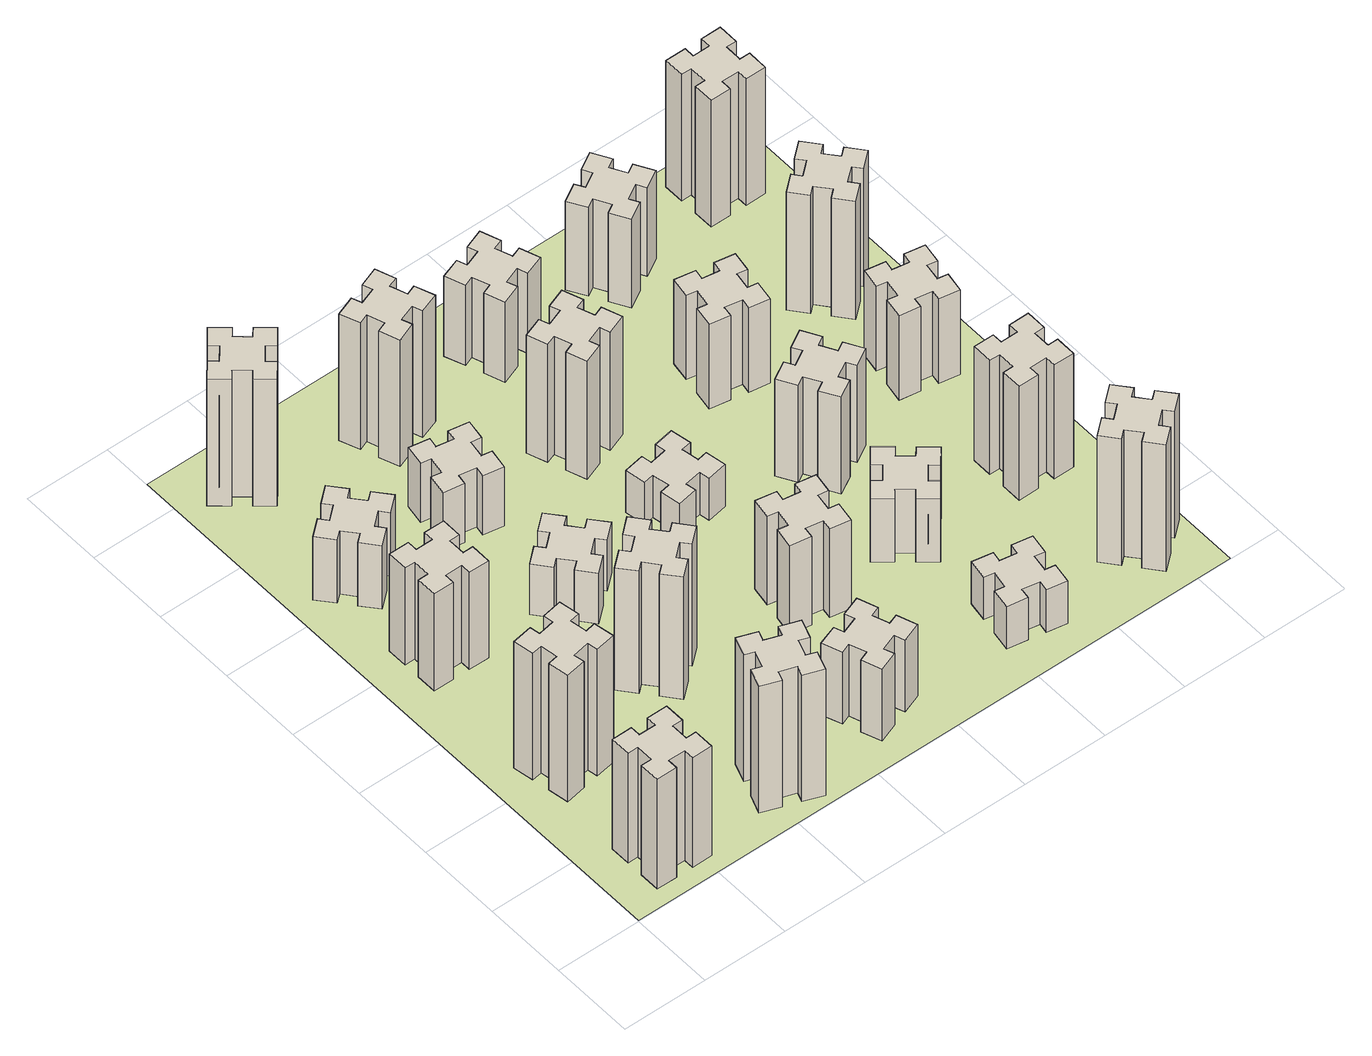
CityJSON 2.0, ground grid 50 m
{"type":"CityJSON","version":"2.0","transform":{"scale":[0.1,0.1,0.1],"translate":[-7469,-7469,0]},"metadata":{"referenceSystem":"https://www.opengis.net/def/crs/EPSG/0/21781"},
"CityObjects":{
"building1":{"type":"Building","attributes":{"class":"1000","function":"1000","usage":"1000","yearOfConstruction":2016,"roofType":"1000","measuredHeight":78,"storeysAboveGround":30,"storeysBelowGround":0},"geometry":[{"type":"Solid","lod":"1","boundaries":[[[[0,1,2,3,4,5,6,7,8,9,10,11,12,13,14,15,16,17,18,19]],[[17,16,20,21]],[[16,15,22,20]],[[15,14,23,22]],[[14,13,24,23]],[[13,12,25,24]],[[12,11,26,25]],[[11,10,27,26]],[[10,9,28,27]],[[9,8,29,28]],[[8,7,30,29]],[[7,6,31,30]],[[6,5,32,31]],[[5,4,33,32]],[[4,3,34,33]],[[3,2,35,34]],[[2,1,36,35]],[[1,0,37,36]],[[0,19,38,37]],[[19,18,39,38]],[[18,17,21,39]],[[24,25,26,27,28,29,30,31,32,33,34,35,36,37,38,39,21,20,22,23]]]]}]},
"building2":{"type":"Building","attributes":{"class":"1000","function":"1000","usage":"1000","yearOfConstruction":2016,"roofType":"1000","measuredHeight":90,"storeysAboveGround":30,"storeysBelowGround":0},"geometry":[{"type":"Solid","lod":"1","boundaries":[[[[40,41,42,43,44,45,46,47,48,49,50,51,52,53,54,55,56,57,58,59]],[[57,56,60,61]],[[56,55,62,60]],[[55,54,63,62]],[[54,53,64,63]],[[53,52,65,64]],[[52,51,66,65]],[[51,50,67,66]],[[50,49,68,67]],[[49,48,69,68]],[[48,47,70,69]],[[47,46,71,70]],[[46,45,72,71]],[[45,44,73,72]],[[44,43,74,73]],[[43,42,75,74]],[[42,41,76,75]],[[41,40,77,76]],[[40,59,78,77]],[[59,58,79,78]],[[58,57,61,79]],[[64,65,66,67,68,69,70,71,72,73,74,75,76,77,78,79,61,60,62,63]]]]}]},
"building3":{"type":"Building","attributes":{"class":"1000","function":"1000","usage":"1000","yearOfConstruction":2016,"roofType":"1000","measuredHeight":69,"storeysAboveGround":30,"storeysBelowGround":0},"geometry":[{"type":"Solid","lod":"1","boundaries":[[[[80,81,82,83,84,85,86,87,88,89,90,91,92,93,94,95,96,97,98,99]],[[97,96,100,101]],[[96,95,102,100]],[[95,94,103,102]],[[94,93,104,103]],[[93,92,105,104]],[[92,91,106,105]],[[91,90,107,106]],[[90,89,108,107]],[[89,88,109,108]],[[88,87,110,109]],[[87,86,111,110]],[[86,85,112,111]],[[85,84,113,112]],[[84,83,114,113]],[[83,82,115,114]],[[82,81,116,115]],[[81,80,117,116]],[[80,99,118,117]],[[99,98,119,118]],[[98,97,101,119]],[[104,105,106,107,108,109,110,111,112,113,114,115,116,117,118,119,101,100,102,103]]]]}]},
"building4":{"type":"Building","attributes":{"class":"1000","function":"1000","usage":"1000","yearOfConstruction":2016,"roofType":"1000","measuredHeight":45,"storeysAboveGround":30,"storeysBelowGround":0},"geometry":[{"type":"Solid","lod":"1","boundaries":[[[[120,121,122,123,124,125,126,127,128,129,130,131,132,133,134,135,136,137,138,139]],[[137,136,140,141]],[[136,135,142,140]],[[135,134,143,142]],[[134,133,144,143]],[[133,132,145,144]],[[132,131,146,145]],[[131,130,147,146]],[[130,129,148,147]],[[129,128,149,148]],[[128,127,150,149]],[[127,126,151,150]],[[126,125,152,151]],[[125,124,153,152]],[[124,123,154,153]],[[123,122,155,154]],[[122,121,156,155]],[[121,120,157,156]],[[120,139,158,157]],[[139,138,159,158]],[[138,137,141,159]],[[144,145,146,147,148,149,150,151,152,153,154,155,156,157,158,159,141,140,142,143]]]]}]},
"building5":{"type":"Building","attributes":{"class":"1000","function":"1000","usage":"1000","yearOfConstruction":2016,"roofType":"1000","measuredHeight":90,"storeysAboveGround":30,"storeysBelowGround":0},"geometry":[{"type":"Solid","lod":"1","boundaries":[[[[160,161,162,163,164,165,166,167,168,169,170,171,172,173,174,175,176,177,178,179]],[[177,176,180,181]],[[176,175,182,180]],[[175,174,183,182]],[[174,173,184,183]],[[173,172,185,184]],[[172,171,186,185]],[[171,170,187,186]],[[170,169,188,187]],[[169,168,189,188]],[[168,167,190,189]],[[167,166,191,190]],[[166,165,192,191]],[[165,164,193,192]],[[164,163,194,193]],[[163,162,195,194]],[[162,161,196,195]],[[161,160,197,196]],[[160,179,198,197]],[[179,178,199,198]],[[178,177,181,199]],[[184,185,186,187,188,189,190,191,192,193,194,195,196,197,198,199,181,180,182,183]]]]}]},
"building6":{"type":"Building","attributes":{"class":"1000","function":"1000","usage":"1000","yearOfConstruction":2016,"roofType":"1000","measuredHeight":90,"storeysAboveGround":30,"storeysBelowGround":0},"geometry":[{"type":"Solid","lod":"1","boundaries":[[[[200,201,202,203,204,205,206,207,208,209,210,211,212,213,214,215,216,217,218,219]],[[217,216,220,221]],[[216,215,222,220]],[[215,214,223,222]],[[214,213,224,223]],[[213,212,225,224]],[[212,211,226,225]],[[211,210,227,226]],[[210,209,228,227]],[[209,208,229,228]],[[208,207,230,229]],[[207,206,231,230]],[[206,205,232,231]],[[205,204,233,232]],[[204,203,234,233]],[[203,202,235,234]],[[202,201,236,235]],[[201,200,237,236]],[[200,219,238,237]],[[219,218,239,238]],[[218,217,221,239]],[[224,225,226,227,228,229,230,231,232,233,234,235,236,237,238,239,221,220,222,223]]]]}]},
"building7":{"type":"Building","attributes":{"class":"1000","function":"1000","usage":"1000","yearOfConstruction":2016,"roofType":"1000","measuredHeight":87,"storeysAboveGround":30,"storeysBelowGround":0},"geometry":[{"type":"Solid","lod":"1","boundaries":[[[[240,241,242,243,244,245,246,247,248,249,250,251,252,253,254,255,256,257,258,259]],[[257,256,260,261]],[[256,255,262,260]],[[255,254,263,262]],[[254,253,264,263]],[[253,252,265,264]],[[252,251,266,265]],[[251,250,267,266]],[[250,249,268,267]],[[249,248,269,268]],[[248,247,270,269]],[[247,246,271,270]],[[246,245,272,271]],[[245,244,273,272]],[[244,243,274,273]],[[243,242,275,274]],[[242,241,276,275]],[[241,240,277,276]],[[240,259,278,277]],[[259,258,279,278]],[[258,257,261,279]],[[264,265,266,267,268,269,270,271,272,273,274,275,276,277,278,279,261,260,262,263]]]]}]},
"building8":{"type":"Building","attributes":{"class":"1000","function":"1000","usage":"1000","yearOfConstruction":2016,"roofType":"1000","measuredHeight":36,"storeysAboveGround":30,"storeysBelowGround":0},"geometry":[{"type":"Solid","lod":"1","boundaries":[[[[280,281,282,283,284,285,286,287,288,289,290,291,292,293,294,295,296,297,298,299]],[[297,296,300,301]],[[296,295,302,300]],[[295,294,303,302]],[[294,293,304,303]],[[293,292,305,304]],[[292,291,306,305]],[[291,290,307,306]],[[290,289,308,307]],[[289,288,309,308]],[[288,287,310,309]],[[287,286,311,310]],[[286,285,312,311]],[[285,284,313,312]],[[284,283,314,313]],[[283,282,315,314]],[[282,281,316,315]],[[281,280,317,316]],[[280,299,318,317]],[[299,298,319,318]],[[298,297,301,319]],[[304,305,306,307,308,309,310,311,312,313,314,315,316,317,318,319,301,300,302,303]]]]}]},
"building9":{"type":"Building","attributes":{"class":"1000","function":"1000","usage":"1000","yearOfConstruction":2016,"roofType":"1000","measuredHeight":42,"storeysAboveGround":30,"storeysBelowGround":0},"geometry":[{"type":"Solid","lod":"1","boundaries":[[[[320,321,322,323,324,325,326,327,328,329,330,331,332,333,334,335,336,337,338,339]],[[337,336,340,341]],[[336,335,342,340]],[[335,334,343,342]],[[334,333,344,343]],[[333,332,345,344]],[[332,331,346,345]],[[331,330,347,346]],[[330,329,348,347]],[[329,328,349,348]],[[328,327,350,349]],[[327,326,351,350]],[[326,325,352,351]],[[325,324,353,352]],[[324,323,354,353]],[[323,322,355,354]],[[322,321,356,355]],[[321,320,357,356]],[[320,339,358,357]],[[339,338,359,358]],[[338,337,341,359]],[[344,345,346,347,348,349,350,351,352,353,354,355,356,357,358,359,341,340,342,343]]]]}]},
"building10":{"type":"Building","attributes":{"class":"1000","function":"1000","usage":"1000","yearOfConstruction":2016,"roofType":"1000","measuredHeight":51,"storeysAboveGround":30,"storeysBelowGround":0},"geometry":[{"type":"Solid","lod":"1","boundaries":[[[[360,361,362,363,364,365,366,367,368,369,370,371,372,373,374,375,376,377,378,379]],[[377,376,380,381]],[[376,375,382,380]],[[375,374,383,382]],[[374,373,384,383]],[[373,372,385,384]],[[372,371,386,385]],[[371,370,387,386]],[[370,369,388,387]],[[369,368,389,388]],[[368,367,390,389]],[[367,366,391,390]],[[366,365,392,391]],[[365,364,393,392]],[[364,363,394,393]],[[363,362,395,394]],[[362,361,396,395]],[[361,360,397,396]],[[360,379,398,397]],[[379,378,399,398]],[[378,377,381,399]],[[384,385,386,387,388,389,390,391,392,393,394,395,396,397,398,399,381,380,382,383]]]]}]},
"building11":{"type":"Building","attributes":{"class":"1000","function":"1000","usage":"1000","yearOfConstruction":2016,"roofType":"1000","measuredHeight":90,"storeysAboveGround":30,"storeysBelowGround":0},"geometry":[{"type":"Solid","lod":"1","boundaries":[[[[400,401,402,403,404,405,406,407,408,409,410,411,412,413,414,415,416,417,418,419]],[[417,416,420,421]],[[416,415,422,420]],[[415,414,423,422]],[[414,413,424,423]],[[413,412,425,424]],[[412,411,426,425]],[[411,410,427,426]],[[410,409,428,427]],[[409,408,429,428]],[[408,407,430,429]],[[407,406,431,430]],[[406,405,432,431]],[[405,404,433,432]],[[404,403,434,433]],[[403,402,435,434]],[[402,401,436,435]],[[401,400,437,436]],[[400,419,438,437]],[[419,418,439,438]],[[418,417,421,439]],[[424,425,426,427,428,429,430,431,432,433,434,435,436,437,438,439,421,420,422,423]]]]}]},
"building12":{"type":"Building","attributes":{"class":"1000","function":"1000","usage":"1000","yearOfConstruction":2016,"roofType":"1000","measuredHeight":63,"storeysAboveGround":30,"storeysBelowGround":0},"geometry":[{"type":"Solid","lod":"1","boundaries":[[[[440,441,442,443,444,445,446,447,448,449,450,451,452,453,454,455,456,457,458,459]],[[457,456,460,461]],[[456,455,462,460]],[[455,454,463,462]],[[454,453,464,463]],[[453,452,465,464]],[[452,451,466,465]],[[451,450,467,466]],[[450,449,468,467]],[[449,448,469,468]],[[448,447,470,469]],[[447,446,471,470]],[[446,445,472,471]],[[445,444,473,472]],[[444,443,474,473]],[[443,442,475,474]],[[442,441,476,475]],[[441,440,477,476]],[[440,459,478,477]],[[459,458,479,478]],[[458,457,461,479]],[[464,465,466,467,468,469,470,471,472,473,474,475,476,477,478,479,461,460,462,463]]]]}]},
"building13":{"type":"Building","attributes":{"class":"1000","function":"1000","usage":"1000","yearOfConstruction":2016,"roofType":"1000","measuredHeight":30,"storeysAboveGround":30,"storeysBelowGround":0},"geometry":[{"type":"Solid","lod":"1","boundaries":[[[[480,481,482,483,484,485,486,487,488,489,490,491,492,493,494,495,496,497,498,499]],[[497,496,500,501]],[[496,495,502,500]],[[495,494,503,502]],[[494,493,504,503]],[[493,492,505,504]],[[492,491,506,505]],[[491,490,507,506]],[[490,489,508,507]],[[489,488,509,508]],[[488,487,510,509]],[[487,486,511,510]],[[486,485,512,511]],[[485,484,513,512]],[[484,483,514,513]],[[483,482,515,514]],[[482,481,516,515]],[[481,480,517,516]],[[480,499,518,517]],[[499,498,519,518]],[[498,497,501,519]],[[504,505,506,507,508,509,510,511,512,513,514,515,516,517,518,519,501,500,502,503]]]]}]},
"building14":{"type":"Building","attributes":{"class":"1000","function":"1000","usage":"1000","yearOfConstruction":2016,"roofType":"1000","measuredHeight":84,"storeysAboveGround":30,"storeysBelowGround":0},"geometry":[{"type":"Solid","lod":"1","boundaries":[[[[520,521,522,523,524,525,526,527,528,529,530,531,532,533,534,535,536,537,538,539]],[[537,536,540,541]],[[536,535,542,540]],[[535,534,543,542]],[[534,533,544,543]],[[533,532,545,544]],[[532,531,546,545]],[[531,530,547,546]],[[530,529,548,547]],[[529,528,549,548]],[[528,527,550,549]],[[527,526,551,550]],[[526,525,552,551]],[[525,524,553,552]],[[524,523,554,553]],[[523,522,555,554]],[[522,521,556,555]],[[521,520,557,556]],[[520,539,558,557]],[[539,538,559,558]],[[538,537,541,559]],[[544,545,546,547,548,549,550,551,552,553,554,555,556,557,558,559,541,540,542,543]]]]}]},
"building15":{"type":"Building","attributes":{"class":"1000","function":"1000","usage":"1000","yearOfConstruction":2016,"roofType":"1000","measuredHeight":30,"storeysAboveGround":30,"storeysBelowGround":0},"geometry":[{"type":"Solid","lod":"1","boundaries":[[[[560,561,562,563,564,565,566,567,568,569,570,571,572,573,574,575,576,577,578,579]],[[577,576,580,581]],[[576,575,582,580]],[[575,574,583,582]],[[574,573,584,583]],[[573,572,585,584]],[[572,571,586,585]],[[571,570,587,586]],[[570,569,588,587]],[[569,568,589,588]],[[568,567,590,589]],[[567,566,591,590]],[[566,565,592,591]],[[565,564,593,592]],[[564,563,594,593]],[[563,562,595,594]],[[562,561,596,595]],[[561,560,597,596]],[[560,579,598,597]],[[579,578,599,598]],[[578,577,581,599]],[[584,585,586,587,588,589,590,591,592,593,594,595,596,597,598,599,581,580,582,583]]]]}]},
"building16":{"type":"Building","attributes":{"class":"1000","function":"1000","usage":"1000","yearOfConstruction":2016,"roofType":"1000","measuredHeight":57,"storeysAboveGround":30,"storeysBelowGround":0},"geometry":[{"type":"Solid","lod":"1","boundaries":[[[[600,601,602,603,604,605,606,607,608,609,610,611,612,613,614,615,616,617,618,619]],[[617,616,620,621]],[[616,615,622,620]],[[615,614,623,622]],[[614,613,624,623]],[[613,612,625,624]],[[612,611,626,625]],[[611,610,627,626]],[[610,609,628,627]],[[609,608,629,628]],[[608,607,630,629]],[[607,606,631,630]],[[606,605,632,631]],[[605,604,633,632]],[[604,603,634,633]],[[603,602,635,634]],[[602,601,636,635]],[[601,600,637,636]],[[600,619,638,637]],[[619,618,639,638]],[[618,617,621,639]],[[624,625,626,627,628,629,630,631,632,633,634,635,636,637,638,639,621,620,622,623]]]]}]},
"building17":{"type":"Building","attributes":{"class":"1000","function":"1000","usage":"1000","yearOfConstruction":2016,"roofType":"1000","measuredHeight":45,"storeysAboveGround":30,"storeysBelowGround":0},"geometry":[{"type":"Solid","lod":"1","boundaries":[[[[640,641,642,643,644,645,646,647,648,649,650,651,652,653,654,655,656,657,658,659]],[[657,656,660,661]],[[656,655,662,660]],[[655,654,663,662]],[[654,653,664,663]],[[653,652,665,664]],[[652,651,666,665]],[[651,650,667,666]],[[650,649,668,667]],[[649,648,669,668]],[[648,647,670,669]],[[647,646,671,670]],[[646,645,672,671]],[[645,644,673,672]],[[644,643,674,673]],[[643,642,675,674]],[[642,641,676,675]],[[641,640,677,676]],[[640,659,678,677]],[[659,658,679,678]],[[658,657,661,679]],[[664,665,666,667,668,669,670,671,672,673,674,675,676,677,678,679,661,660,662,663]]]]}]},
"building18":{"type":"Building","attributes":{"class":"1000","function":"1000","usage":"1000","yearOfConstruction":2016,"roofType":"1000","measuredHeight":69,"storeysAboveGround":30,"storeysBelowGround":0},"geometry":[{"type":"Solid","lod":"1","boundaries":[[[[680,681,682,683,684,685,686,687,688,689,690,691,692,693,694,695,696,697,698,699]],[[697,696,700,701]],[[696,695,702,700]],[[695,694,703,702]],[[694,693,704,703]],[[693,692,705,704]],[[692,691,706,705]],[[691,690,707,706]],[[690,689,708,707]],[[689,688,709,708]],[[688,687,710,709]],[[687,686,711,710]],[[686,685,712,711]],[[685,684,713,712]],[[684,683,714,713]],[[683,682,715,714]],[[682,681,716,715]],[[681,680,717,716]],[[680,699,718,717]],[[699,698,719,718]],[[698,697,701,719]],[[704,705,706,707,708,709,710,711,712,713,714,715,716,717,718,719,701,700,702,703]]]]}]},
"building19":{"type":"Building","attributes":{"class":"1000","function":"1000","usage":"1000","yearOfConstruction":2016,"roofType":"1000","measuredHeight":60,"storeysAboveGround":30,"storeysBelowGround":0},"geometry":[{"type":"Solid","lod":"1","boundaries":[[[[720,721,722,723,724,725,726,727,728,729,730,731,732,733,734,735,736,737,738,739]],[[737,736,740,741]],[[736,735,742,740]],[[735,734,743,742]],[[734,733,744,743]],[[733,732,745,744]],[[732,731,746,745]],[[731,730,747,746]],[[730,729,748,747]],[[729,728,749,748]],[[728,727,750,749]],[[727,726,751,750]],[[726,725,752,751]],[[725,724,753,752]],[[724,723,754,753]],[[723,722,755,754]],[[722,721,756,755]],[[721,720,757,756]],[[720,739,758,757]],[[739,738,759,758]],[[738,737,741,759]],[[744,745,746,747,748,749,750,751,752,753,754,755,756,757,758,759,741,740,742,743]]]]}]},
"building20":{"type":"Building","attributes":{"class":"1000","function":"1000","usage":"1000","yearOfConstruction":2016,"roofType":"1000","measuredHeight":90,"storeysAboveGround":30,"storeysBelowGround":0},"geometry":[{"type":"Solid","lod":"1","boundaries":[[[[760,761,762,763,764,765,766,767,768,769,770,771,772,773,774,775,776,777,778,779]],[[777,776,780,781]],[[776,775,782,780]],[[775,774,783,782]],[[774,773,784,783]],[[773,772,785,784]],[[772,771,786,785]],[[771,770,787,786]],[[770,769,788,787]],[[769,768,789,788]],[[768,767,790,789]],[[767,766,791,790]],[[766,765,792,791]],[[765,764,793,792]],[[764,763,794,793]],[[763,762,795,794]],[[762,761,796,795]],[[761,760,797,796]],[[760,779,798,797]],[[779,778,799,798]],[[778,777,781,799]],[[784,785,786,787,788,789,790,791,792,793,794,795,796,797,798,799,781,780,782,783]]]]}]},
"building21":{"type":"Building","attributes":{"class":"1000","function":"1000","usage":"1000","yearOfConstruction":2016,"roofType":"1000","measuredHeight":63,"storeysAboveGround":30,"storeysBelowGround":0},"geometry":[{"type":"Solid","lod":"1","boundaries":[[[[800,801,802,803,804,805,806,807,808,809,810,811,812,813,814,815,816,817,818,819]],[[817,816,820,821]],[[816,815,822,820]],[[815,814,823,822]],[[814,813,824,823]],[[813,812,825,824]],[[812,811,826,825]],[[811,810,827,826]],[[810,809,828,827]],[[809,808,829,828]],[[808,807,830,829]],[[807,806,831,830]],[[806,805,832,831]],[[805,804,833,832]],[[804,803,834,833]],[[803,802,835,834]],[[802,801,836,835]],[[801,800,837,836]],[[800,819,838,837]],[[819,818,839,838]],[[818,817,821,839]],[[824,825,826,827,828,829,830,831,832,833,834,835,836,837,838,839,821,820,822,823]]]]}]},
"building22":{"type":"Building","attributes":{"class":"1000","function":"1000","usage":"1000","yearOfConstruction":2016,"roofType":"1000","measuredHeight":81,"storeysAboveGround":30,"storeysBelowGround":0},"geometry":[{"type":"Solid","lod":"1","boundaries":[[[[840,841,842,843,844,845,846,847,848,849,850,851,852,853,854,855,856,857,858,859]],[[857,856,860,861]],[[856,855,862,860]],[[855,854,863,862]],[[854,853,864,863]],[[853,852,865,864]],[[852,851,866,865]],[[851,850,867,866]],[[850,849,868,867]],[[849,848,869,868]],[[848,847,870,869]],[[847,846,871,870]],[[846,845,872,871]],[[845,844,873,872]],[[844,843,874,873]],[[843,842,875,874]],[[842,841,876,875]],[[841,840,877,876]],[[840,859,878,877]],[[859,858,879,878]],[[858,857,861,879]],[[864,865,866,867,868,869,870,871,872,873,874,875,876,877,878,879,861,860,862,863]]]]}]},
"building23":{"type":"Building","attributes":{"class":"1000","function":"1000","usage":"1000","yearOfConstruction":2016,"roofType":"1000","measuredHeight":60,"storeysAboveGround":30,"storeysBelowGround":0},"geometry":[{"type":"Solid","lod":"1","boundaries":[[[[880,881,882,883,884,885,886,887,888,889,890,891,892,893,894,895,896,897,898,899]],[[897,896,900,901]],[[896,895,902,900]],[[895,894,903,902]],[[894,893,904,903]],[[893,892,905,904]],[[892,891,906,905]],[[891,890,907,906]],[[890,889,908,907]],[[889,888,909,908]],[[888,887,910,909]],[[887,886,911,910]],[[886,885,912,911]],[[885,884,913,912]],[[884,883,914,913]],[[883,882,915,914]],[[882,881,916,915]],[[881,880,917,916]],[[880,899,918,917]],[[899,898,919,918]],[[898,897,901,919]],[[904,905,906,907,908,909,910,911,912,913,914,915,916,917,918,919,901,900,902,903]]]]}]},
"building24":{"type":"Building","attributes":{"class":"1000","function":"1000","usage":"1000","yearOfConstruction":2016,"roofType":"1000","measuredHeight":84,"storeysAboveGround":30,"storeysBelowGround":0},"geometry":[{"type":"Solid","lod":"1","boundaries":[[[[920,921,922,923,924,925,926,927,928,929,930,931,932,933,934,935,936,937,938,939]],[[937,936,940,941]],[[936,935,942,940]],[[935,934,943,942]],[[934,933,944,943]],[[933,932,945,944]],[[932,931,946,945]],[[931,930,947,946]],[[930,929,948,947]],[[929,928,949,948]],[[928,927,950,949]],[[927,926,951,950]],[[926,925,952,951]],[[925,924,953,952]],[[924,923,954,953]],[[923,922,955,954]],[[922,921,956,955]],[[921,920,957,956]],[[920,939,958,957]],[[939,938,959,958]],[[938,937,941,959]],[[944,945,946,947,948,949,950,951,952,953,954,955,956,957,958,959,941,940,942,943]]]]}]},
"building25":{"type":"Building","attributes":{"class":"1000","function":"1000","usage":"1000","yearOfConstruction":2016,"roofType":"1000","measuredHeight":90,"storeysAboveGround":30,"storeysBelowGround":0},"geometry":[{"type":"Solid","lod":"1","boundaries":[[[[960,961,962,963,964,965,966,967,968,969,970,971,972,973,974,975,976,977,978,979]],[[977,976,980,981]],[[976,975,982,980]],[[975,974,983,982]],[[974,973,984,983]],[[973,972,985,984]],[[972,971,986,985]],[[971,970,987,986]],[[970,969,988,987]],[[969,968,989,988]],[[968,967,990,989]],[[967,966,991,990]],[[966,965,992,991]],[[965,964,993,992]],[[964,963,994,993]],[[963,962,995,994]],[[962,961,996,995]],[[961,960,997,996]],[[960,979,998,997]],[[979,978,999,998]],[[978,977,981,999]],[[984,985,986,987,988,989,990,991,992,993,994,995,996,997,998,999,981,980,982,983]]]]}]},
"landuse1":{"type":"LandUse","attributes":{"name":"plot1","function":"1010"},"geometry":[{"type":"MultiSurface","lod":"1","boundaries":[[[1000,1001,1002,1003]]]}]}
},
"vertices":[
[265,325,0],[265,225,0],[205,225,0],[205,105,0],[325,105,0],[325,165,0],[425,165,0],[425,105,0],[545,105,0],[545,225,0],[485,225,0],[485,325,0],[545,325,0],[545,445,0],[425,445,0],[425,385,0],[325,385,0],[325,445,0],[205,445,0],[205,325,0],[325,385,780],[325,445,780],[425,385,780],[425,445,780],[545,445,780],[545,325,780],[485,325,780],[485,225,780],[545,225,780],[545,105,780],[425,105,780],[425,165,780],[325,165,780],[325,105,780],[205,105,780],[205,225,780],[265,225,780],[265,325,780],[205,325,780],[205,445,780],
[405,1132,0],[307,1115,0],[297,1174,0],[178,1153,0],[199,1035,0],[258,1045,0],[276,947,0],[217,937,0],[237,818,0],[356,839,0],[345,898,0],[444,916,0],[454,857,0],[572,877,0],[551,996,0],[492,985,0],[475,1084,0],[534,1094,0],[513,1212,0],[395,1191,0],[475,1084,900],[534,1094,900],[492,985,900],[551,996,900],[572,877,900],[454,857,900],[444,916,900],[345,898,900],[356,839,900],[237,818,900],[217,937,900],[276,947,900],[258,1045,900],[199,1035,900],[178,1153,900],[297,1174,900],[307,1115,900],[405,1132,900],[395,1191,900],[513,1212,900],
[425,2065,0],[325,2065,0],[325,2125,0],[205,2125,0],[205,2005,0],[265,2005,0],[265,1905,0],[205,1905,0],[205,1785,0],[325,1785,0],[325,1845,0],[425,1845,0],[425,1785,0],[545,1785,0],[545,1905,0],[485,1905,0],[485,2005,0],[545,2005,0],[545,2125,0],[425,2125,0],[485,2005,690],[545,2005,690],[485,1905,690],[545,1905,690],[545,1785,690],[425,1785,690],[425,1845,690],[325,1845,690],[325,1785,690],[205,1785,690],[205,1905,690],[265,1905,690],[265,2005,690],[205,2005,690],[205,2125,690],[325,2125,690],[325,2065,690],[425,2065,690],[425,2125,690],[545,2125,690],
[492,2628,0],[427,2704,0],[473,2743,0],[396,2835,0],[304,2758,0],[343,2712,0],[266,2647,0],[228,2693,0],[136,2616,0],[213,2524,0],[259,2563,0],[323,2486,0],[277,2448,0],[354,2356,0],[446,2433,0],[408,2479,0],[484,2543,0],[523,2497,0],[615,2574,0],[538,2666,0],[484,2543,450],[523,2497,450],[408,2479,450],[446,2433,450],[354,2356,450],[277,2448,450],[323,2486,450],[259,2563,450],[213,2524,450],[136,2616,450],[228,2693,450],[266,2647,450],[343,2712,450],[304,2758,450],[396,2835,450],[473,2743,450],[427,2704,450],[492,2628,450],[538,2666,450],[615,2574,450],
[1029,360,0],[995,266,0],[939,287,0],[897,174,0],[1010,133,0],[1031,189,0],[1125,155,0],[1104,99,0],[1217,57,0],[1258,170,0],[1202,191,0],[1236,285,0],[1292,264,0],[1333,377,0],[1220,418,0],[1200,362,0],[1106,396,0],[1127,452,0],[1014,493,0],[973,380,0],[1106,396,900],[1127,452,900],[1200,362,900],[1220,418,900],[1333,377,900],[1292,264,900],[1236,285,900],[1202,191,900],[1258,170,900],[1217,57,900],[1104,99,900],[1125,155,900],[1031,189,900],[1010,133,900],[897,174,900],[939,287,900],[995,266,900],[1029,360,900],[973,380,900],[1014,493,900],
[484,3487,0],[408,3552,0],[446,3598,0],[354,3675,0],[277,3583,0],[323,3544,0],[259,3468,0],[213,3506,0],[136,3414,0],[228,3337,0],[266,3383,0],[343,3319,0],[304,3273,0],[396,3196,0],[473,3288,0],[427,3326,0],[492,3403,0],[538,3364,0],[615,3456,0],[523,3533,0],[492,3403,900],[538,3364,900],[427,3326,900],[473,3288,900],[396,3196,900],[304,3273,900],[343,3319,900],[266,3383,900],[228,3337,900],[136,3414,900],[213,3506,900],[259,3468,900],[323,3544,900],[277,3583,900],[354,3675,900],[446,3598,900],[408,3552,900],[484,3487,900],[523,3533,900],[615,3456,900],
[1083,1332,0],[1006,1267,0],[968,1313,0],[876,1236,0],[953,1144,0],[999,1183,0],[1063,1106,0],[1017,1068,0],[1094,976,0],[1186,1053,0],[1148,1099,0],[1224,1163,0],[1263,1117,0],[1355,1194,0],[1278,1286,0],[1232,1248,0],[1167,1324,0],[1213,1363,0],[1136,1455,0],[1044,1378,0],[1167,1324,870],[1213,1363,870],[1232,1248,870],[1278,1286,870],[1355,1194,870],[1263,1117,870],[1224,1163,870],[1148,1099,870],[1186,1053,870],[1094,976,870],[1017,1068,870],[1063,1106,870],[999,1183,870],[953,1144,870],[876,1236,870],[968,1313,870],[1006,1267,870],[1083,1332,870],[1044,1378,870],[1136,1455,870],
[1083,1972,0],[1006,1907,0],[968,1953,0],[876,1876,0],[953,1784,0],[999,1823,0],[1063,1746,0],[1017,1708,0],[1094,1616,0],[1186,1693,0],[1148,1739,0],[1224,1803,0],[1263,1757,0],[1355,1834,0],[1278,1926,0],[1232,1888,0],[1167,1964,0],[1213,2003,0],[1136,2095,0],[1044,2018,0],[1167,1964,360],[1213,2003,360],[1232,1888,360],[1278,1926,360],[1355,1834,360],[1263,1757,360],[1224,1803,360],[1148,1739,360],[1186,1693,360],[1094,1616,360],[1017,1708,360],[1063,1746,360],[999,1823,360],[953,1784,360],[876,1876,360],[968,1953,360],[1006,1907,360],[1083,1972,360],[1044,2018,360],[1136,2095,360],
[1115,2527,0],[1132,2625,0],[1191,2615,0],[1212,2733,0],[1094,2754,0],[1084,2695,0],[985,2712,0],[996,2771,0],[877,2792,0],[857,2674,0],[916,2664,0],[898,2565,0],[839,2576,0],[818,2457,0],[937,2437,0],[947,2496,0],[1045,2478,0],[1035,2419,0],[1153,2398,0],[1174,2517,0],[1045,2478,420],[1035,2419,420],[947,2496,420],[937,2437,420],[818,2457,420],[839,2576,420],[898,2565,420],[916,2664,420],[857,2674,420],[877,2792,420],[996,2771,420],[985,2712,420],[1084,2695,420],[1094,2754,420],[1212,2733,420],[1191,2615,420],[1132,2625,420],[1115,2527,420],[1174,2517,420],[1153,2398,420],
[1765,496,0],[1671,462,0],[1650,518,0],[1537,477,0],[1579,364,0],[1635,385,0],[1669,291,0],[1613,270,0],[1654,157,0],[1767,199,0],[1746,255,0],[1840,289,0],[1860,233,0],[1973,274,0],[1932,387,0],[1876,366,0],[1842,460,0],[1898,480,0],[1857,593,0],[1744,552,0],[1842,460,510],[1898,480,510],[1876,366,510],[1932,387,510],[1973,274,510],[1860,233,510],[1840,289,510],[1746,255,510],[1767,199,510],[1654,157,510],[1613,270,510],[1669,291,510],[1635,385,510],[1579,364,510],[1537,477,510],[1650,518,510],[1671,462,510],[1765,496,510],[1744,552,510],[1857,593,510],
[1125,3356,0],[1031,3322,0],[1010,3378,0],[897,3337,0],[939,3224,0],[995,3245,0],[1029,3151,0],[973,3130,0],[1014,3017,0],[1127,3059,0],[1106,3115,0],[1200,3149,0],[1220,3093,0],[1333,3134,0],[1292,3247,0],[1236,3226,0],[1202,3320,0],[1258,3340,0],[1217,3453,0],[1104,3412,0],[1202,3320,900],[1258,3340,900],[1236,3226,900],[1292,3247,900],[1333,3134,900],[1220,3093,900],[1200,3149,900],[1106,3115,900],[1127,3059,900],[1014,3017,900],[973,3130,900],[1029,3151,900],[995,3245,900],[939,3224,900],[897,3337,900],[1010,3378,900],[1031,3322,900],[1125,3356,900],[1104,3412,900],[1217,3453,900],
[2055,1047,0],[2072,1145,0],[2131,1135,0],[2152,1253,0],[2034,1274,0],[2024,1215,0],[1925,1232,0],[1936,1291,0],[1817,1312,0],[1797,1194,0],[1856,1184,0],[1838,1085,0],[1779,1096,0],[1758,977,0],[1877,957,0],[1887,1016,0],[1985,998,0],[1975,939,0],[2093,918,0],[2114,1037,0],[1985,998,630],[1975,939,630],[1887,1016,630],[1877,957,630],[1758,977,630],[1779,1096,630],[1838,1085,630],[1856,1184,630],[1797,1194,630],[1817,1312,630],[1936,1291,630],[1925,1232,630],[2024,1215,630],[2034,1274,630],[2152,1253,630],[2131,1135,630],[2072,1145,630],[2055,1047,630],[2114,1037,630],[2093,918,630],
[1972,1925,0],[1955,2024,0],[2014,2034,0],[1993,2152,0],[1875,2131,0],[1885,2072,0],[1787,2055,0],[1777,2114,0],[1658,2093,0],[1679,1975,0],[1738,1985,0],[1756,1887,0],[1697,1877,0],[1717,1758,0],[1836,1779,0],[1825,1838,0],[1924,1856,0],[1934,1797,0],[2052,1817,0],[2031,1936,0],[1924,1856,300],[1934,1797,300],[1825,1838,300],[1836,1779,300],[1717,1758,300],[1697,1877,300],[1756,1887,300],[1738,1985,300],[1679,1975,300],[1658,2093,300],[1777,2114,300],[1787,2055,300],[1885,2072,300],[1875,2131,300],[1993,2152,300],[2014,2034,300],[1955,2024,300],[1972,1925,300],[2031,1936,300],[2052,1817,300],
[1876,2586,0],[1842,2680,0],[1898,2700,0],[1857,2813,0],[1744,2772,0],[1765,2716,0],[1671,2682,0],[1650,2738,0],[1537,2697,0],[1579,2584,0],[1635,2605,0],[1669,2511,0],[1613,2490,0],[1654,2377,0],[1767,2419,0],[1746,2475,0],[1840,2509,0],[1860,2453,0],[1973,2494,0],[1932,2607,0],[1840,2509,840],[1860,2453,840],[1746,2475,840],[1767,2419,840],[1654,2377,840],[1613,2490,840],[1669,2511,840],[1635,2605,840],[1579,2584,840],[1537,2697,840],[1650,2738,840],[1671,2682,840],[1765,2716,840],[1744,2772,840],[1857,2813,840],[1898,2700,840],[1842,2680,840],[1876,2586,840],[1932,2607,840],[1973,2494,840],
[2596,444,0],[2578,345,0],[2519,356,0],[2498,237,0],[2617,217,0],[2627,276,0],[2725,258,0],[2715,199,0],[2833,178,0],[2854,297,0],[2795,307,0],[2812,405,0],[2871,395,0],[2892,513,0],[2774,534,0],[2764,475,0],[2665,492,0],[2676,551,0],[2557,572,0],[2537,454,0],[2665,492,300],[2676,551,300],[2764,475,300],[2774,534,300],[2892,513,300],[2871,395,300],[2812,405,300],[2795,307,300],[2854,297,300],[2833,178,300],[2715,199,300],[2725,258,300],[2627,276,300],[2617,217,300],[2498,237,300],[2519,356,300],[2578,345,300],[2596,444,300],[2537,454,300],[2557,572,300],
[1846,3215,0],[1940,3249,0],[1960,3193,0],[2073,3234,0],[2032,3347,0],[1976,3326,0],[1942,3420,0],[1998,3440,0],[1957,3553,0],[1844,3512,0],[1865,3456,0],[1771,3422,0],[1750,3478,0],[1637,3437,0],[1679,3324,0],[1735,3345,0],[1769,3251,0],[1713,3230,0],[1754,3117,0],[1867,3159,0],[1769,3251,570],[1713,3230,570],[1735,3345,570],[1679,3324,570],[1637,3437,570],[1750,3478,570],[1771,3422,570],[1865,3456,570],[1844,3512,570],[1957,3553,570],[1998,3440,570],[1942,3420,570],[1976,3326,570],[2032,3347,570],[2073,3234,570],[1960,3193,570],[1940,3249,570],[1846,3215,570],[1867,3159,570],[1754,3117,570],
[2647,1006,0],[2712,1083,0],[2758,1044,0],[2835,1136,0],[2743,1213,0],[2704,1167,0],[2628,1232,0],[2666,1278,0],[2574,1355,0],[2497,1263,0],[2543,1224,0],[2479,1148,0],[2433,1186,0],[2356,1094,0],[2448,1017,0],[2486,1063,0],[2563,999,0],[2524,953,0],[2616,876,0],[2693,968,0],[2563,999,450],[2524,953,450],[2486,1063,450],[2448,1017,450],[2356,1094,450],[2433,1186,450],[2479,1148,450],[2543,1224,450],[2497,1263,450],[2574,1355,450],[2666,1278,450],[2628,1232,450],[2704,1167,450],[2743,1213,450],[2835,1136,450],[2758,1044,450],[2712,1083,450],[2647,1006,450],[2693,968,450],[2616,876,450],
[2475,1744,0],[2525,1657,0],[2473,1627,0],[2533,1523,0],[2637,1583,0],[2607,1635,0],[2694,1685,0],[2724,1633,0],[2828,1693,0],[2768,1797,0],[2716,1767,0],[2666,1854,0],[2718,1884,0],[2658,1988,0],[2554,1928,0],[2584,1876,0],[2497,1826,0],[2467,1878,0],[2363,1818,0],[2423,1714,0],[2497,1826,690],[2467,1878,690],[2584,1876,690],[2554,1928,690],[2658,1988,690],[2718,1884,690],[2666,1854,690],[2716,1767,690],[2768,1797,690],[2828,1693,690],[2724,1633,690],[2694,1685,690],[2607,1635,690],[2637,1583,690],[2533,1523,690],[2473,1627,690],[2525,1657,690],[2475,1744,690],[2423,1714,690],[2363,1818,690],
[2496,2564,0],[2478,2465,0],[2419,2476,0],[2398,2357,0],[2517,2337,0],[2527,2396,0],[2625,2378,0],[2615,2319,0],[2733,2298,0],[2754,2417,0],[2695,2427,0],[2712,2525,0],[2771,2515,0],[2792,2633,0],[2674,2654,0],[2664,2595,0],[2565,2612,0],[2576,2671,0],[2457,2692,0],[2437,2574,0],[2565,2612,600],[2576,2671,600],[2664,2595,600],[2674,2654,600],[2792,2633,600],[2771,2515,600],[2712,2525,600],[2695,2427,600],[2754,2417,600],[2733,2298,600],[2615,2319,600],[2625,2378,600],[2527,2396,600],[2517,2337,600],[2398,2357,600],[2419,2476,600],[2478,2465,600],[2496,2564,600],[2437,2574,600],[2457,2692,600],
[3468,259,0],[3544,323,0],[3583,277,0],[3675,354,0],[3598,446,0],[3552,408,0],[3487,484,0],[3533,523,0],[3456,615,0],[3364,538,0],[3403,492,0],[3326,427,0],[3288,473,0],[3196,396,0],[3273,304,0],[3319,343,0],[3383,266,0],[3337,228,0],[3414,136,0],[3506,213,0],[3383,266,900],[3337,228,900],[3319,343,900],[3273,304,900],[3196,396,900],[3288,473,900],[3326,427,900],[3403,492,900],[3364,538,900],[3456,615,900],[3533,523,900],[3487,484,900],[3552,408,900],[3598,446,900],[3675,354,900],[3583,277,900],[3544,323,900],[3468,259,900],[3506,213,900],[3414,136,900],
[2716,3347,0],[2666,3434,0],[2718,3464,0],[2658,3568,0],[2554,3508,0],[2584,3456,0],[2497,3406,0],[2467,3458,0],[2363,3398,0],[2423,3294,0],[2475,3324,0],[2525,3237,0],[2473,3207,0],[2533,3103,0],[2637,3163,0],[2607,3215,0],[2694,3265,0],[2724,3213,0],[2828,3273,0],[2768,3377,0],[2694,3265,630],[2724,3213,630],[2607,3215,630],[2637,3163,630],[2533,3103,630],[2473,3207,630],[2525,3237,630],[2475,3324,630],[2423,3294,630],[2363,3398,630],[2467,3458,630],[2497,3406,630],[2584,3456,630],[2554,3508,630],[2658,3568,630],[2718,3464,630],[2666,3434,630],[2716,3347,630],[2768,3377,630],[2828,3273,630],
[3225,1165,0],[3225,1065,0],[3165,1065,0],[3165,945,0],[3285,945,0],[3285,1005,0],[3385,1005,0],[3385,945,0],[3505,945,0],[3505,1065,0],[3445,1065,0],[3445,1165,0],[3505,1165,0],[3505,1285,0],[3385,1285,0],[3385,1225,0],[3285,1225,0],[3285,1285,0],[3165,1285,0],[3165,1165,0],[3285,1225,810],[3285,1285,810],[3385,1225,810],[3385,1285,810],[3505,1285,810],[3505,1165,810],[3445,1165,810],[3445,1065,810],[3505,1065,810],[3505,945,810],[3385,945,810],[3385,1005,810],[3285,1005,810],[3285,945,810],[3165,945,810],[3165,1065,810],[3225,1065,810],[3225,1165,810],[3165,1165,810],[3165,1285,810],
[3267,1856,0],[3365,1838,0],[3355,1779,0],[3473,1758,0],[3494,1877,0],[3435,1887,0],[3452,1985,0],[3511,1975,0],[3532,2093,0],[3414,2114,0],[3404,2055,0],[3305,2072,0],[3316,2131,0],[3197,2152,0],[3177,2034,0],[3236,2024,0],[3218,1925,0],[3159,1936,0],[3138,1817,0],[3257,1797,0],[3218,1925,600],[3159,1936,600],[3236,2024,600],[3177,2034,600],[3197,2152,600],[3316,2131,600],[3305,2072,600],[3404,2055,600],[3414,2114,600],[3532,2093,600],[3511,1975,600],[3452,1985,600],[3435,1887,600],[3494,1877,600],[3473,1758,600],[3355,1779,600],[3365,1838,600],[3267,1856,600],[3257,1797,600],[3138,1817,600],
[3452,2628,0],[3387,2704,0],[3433,2743,0],[3356,2835,0],[3264,2758,0],[3303,2712,0],[3226,2647,0],[3188,2693,0],[3096,2616,0],[3173,2524,0],[3219,2563,0],[3283,2486,0],[3237,2448,0],[3314,2356,0],[3406,2433,0],[3368,2479,0],[3444,2543,0],[3483,2497,0],[3575,2574,0],[3498,2666,0],[3444,2543,840],[3483,2497,840],[3368,2479,840],[3406,2433,840],[3314,2356,840],[3237,2448,840],[3283,2486,840],[3219,2563,840],[3173,2524,840],[3096,2616,840],[3188,2693,840],[3226,2647,840],[3303,2712,840],[3264,2758,840],[3356,2835,840],[3433,2743,840],[3387,2704,840],[3452,2628,840],[3498,2666,840],[3575,2574,840],
[3285,3325,0],[3385,3325,0],[3385,3265,0],[3505,3265,0],[3505,3385,0],[3445,3385,0],[3445,3485,0],[3505,3485,0],[3505,3605,0],[3385,3605,0],[3385,3545,0],[3285,3545,0],[3285,3605,0],[3165,3605,0],[3165,3485,0],[3225,3485,0],[3225,3385,0],[3165,3385,0],[3165,3265,0],[3285,3265,0],[3225,3385,900],[3165,3385,900],[3225,3485,900],[3165,3485,900],[3165,3605,900],[3285,3605,900],[3285,3545,900],[3385,3545,900],[3385,3605,900],[3505,3605,900],[3505,3485,900],[3445,3485,900],[3445,3385,900],[3505,3385,900],[3505,3265,900],[3385,3265,900],[3385,3325,900],[3285,3325,900],[3285,3265,900],[3165,3265,900],
[5,3705,0],[3705,3705,0],[3705,5,0],[5,5,0]
]}
